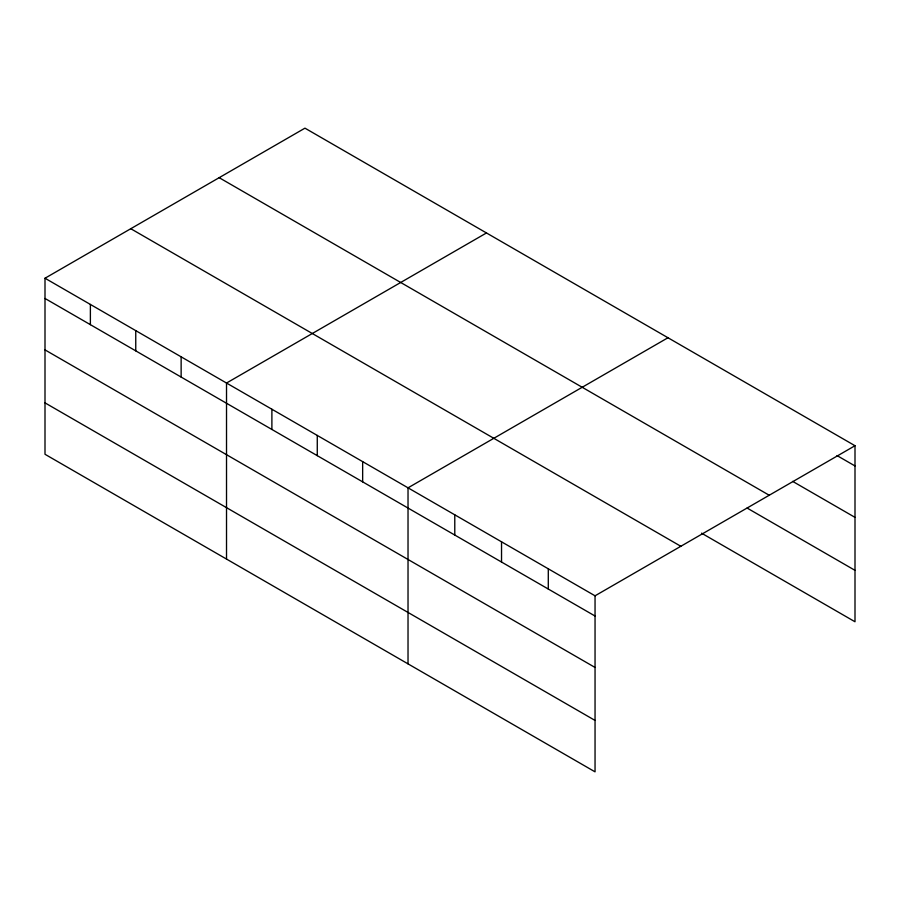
<?xml version="1.0" encoding="UTF-8"?>
<svg xmlns="http://www.w3.org/2000/svg" width="900" height="900" viewBox="0 0 900 900"><rect width="100%" height="100%" fill="white"/><g stroke="black" fill="none" stroke-linecap="round" stroke-linejoin="round"><path stroke-width="1.35" d="M595.046 667.451L595.046 595.811L45 278.235L45 454.275L595.046 771.84L595.046 667.451L45 349.886M701.55 533.171L855 621.765L855 445.725L304.954 128.16L45 278.235M486.473 232.954L226.519 383.04L226.519 559.069M667.98 337.748L408.026 487.834L408.026 663.874M595.046 595.811L855 445.725M837.023 455.569L855 465.952M792.664 481.376L855 517.365M219.172 177.683L769.219 495.248M747.101 508.05L855 570.341M130.781 228.713L680.827 546.278M45 298.463L595.046 616.028M45 402.863L595.046 720.428M548.291 568.811L548.291 589.039M501.536 541.822L501.536 562.05M454.781 514.822L454.781 535.05M362.655 461.632L362.655 481.86M317.272 435.431L317.272 455.659M271.89 409.241L271.89 429.457M181.136 356.839L181.136 377.066M135.754 330.637L135.754 350.865M90.383 304.436L90.383 324.664"/></g></svg>
